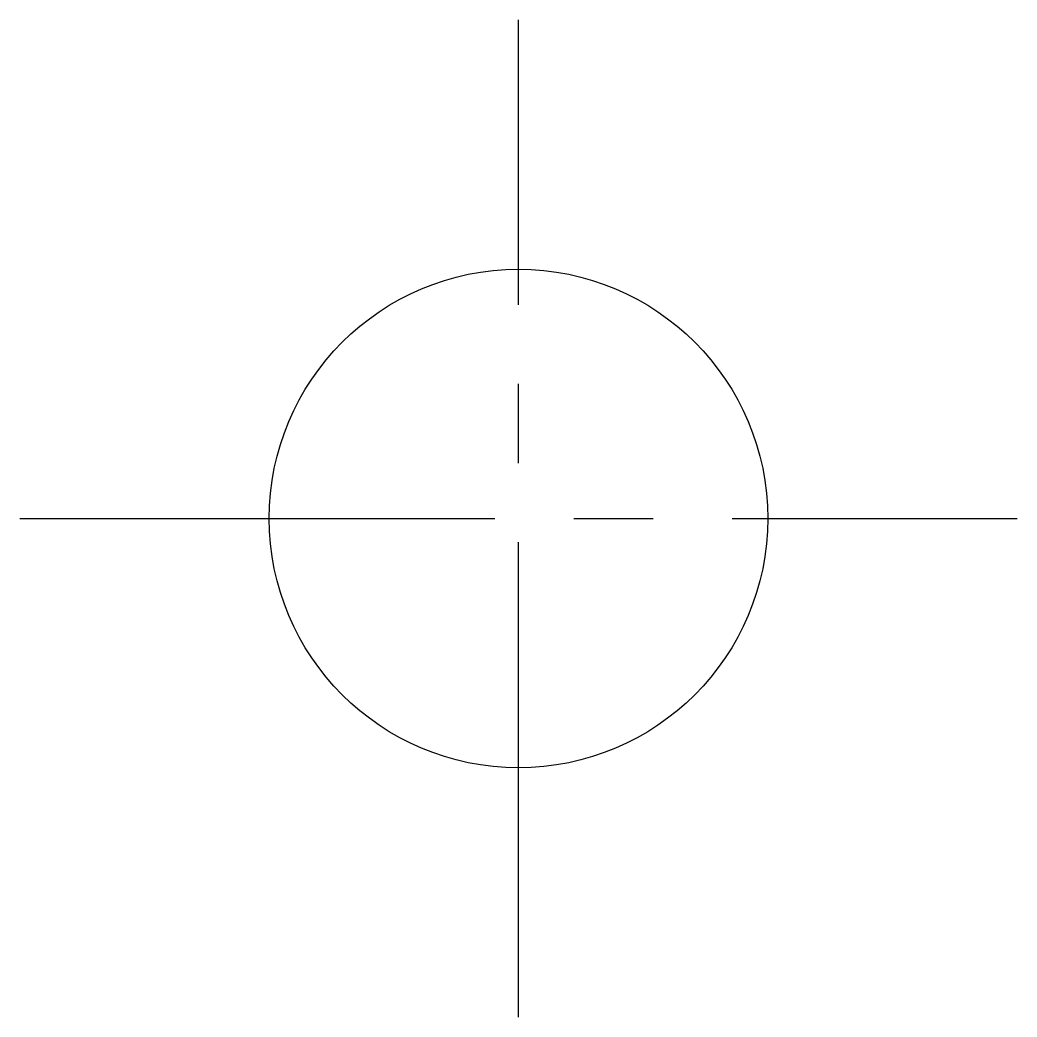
# Model space of a CAD drawing. Header units: millimetres. Extents: x -20 to 20, y -20 to 20.
import ezdxf

# ---------------------------------------------------------------- set-up
doc = ezdxf.new("R2010")
doc.units = ezdxf.units.MM
doc.linetypes.add('CENTER2', pattern=[28.575, 19.05, -3.175, 3.175, -3.175])

# ---------------------------------------------------------------- blocks, each defined once
blk = doc.blocks.new('*U2')
at = {"color": 4, "linetype": 'CENTER2'}
for p, q in [((0, -20), (0, 20)), ((-20, 0), (20, 0))]:
    blk.add_line(p, q, dxfattribs=at)
at = {"color": 1}
blk.add_circle((0, 0), 10, dxfattribs=at)

msp = doc.modelspace()

# ---------------------------------------------------------------- block references
msp.add_blockref('*U2', (0, 0))

doc.saveas('drawing.dxf')
